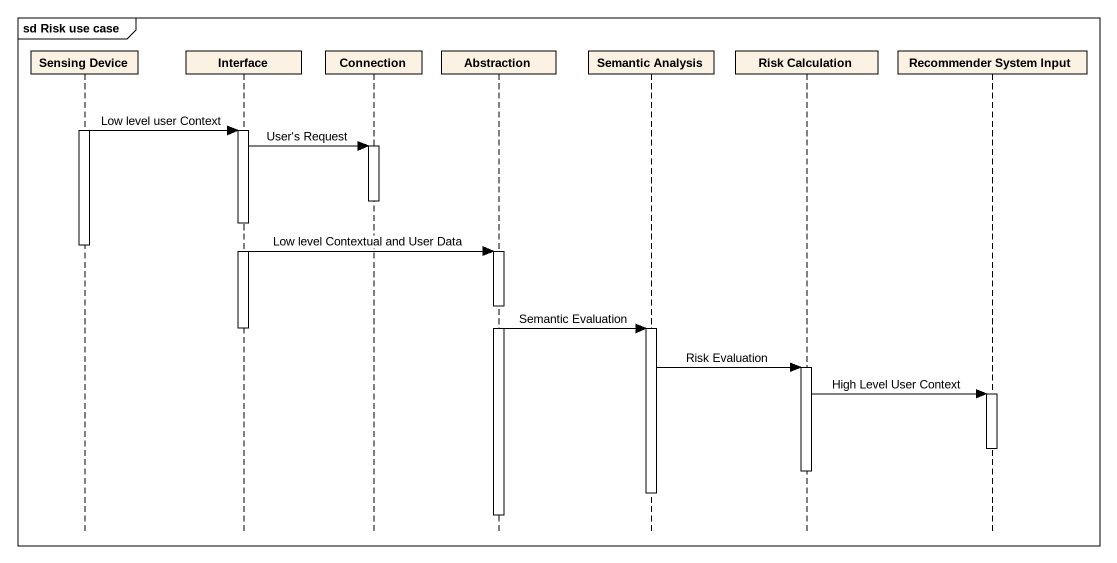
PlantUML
@startuml
mainframe sd Risk use case
hide footbox
participant "Sensing Device" as Sensing_Device
participant "Interface" as Interface_
participant Connection
participant Abstraction
participant "Semantic Analysis" as Semantic_Analysis
participant "Risk Calculation" as Risk_Calculation
participant "Recommender System Input" as Recommender_System_Input

activate Sensing_Device
Sensing_Device -> Interface_ : Low level user Context
activate Interface_
Interface_ -> Connection : User's Request
activate Connection
deactivate Connection
deactivate Sensing_Device
Interface_ -> Abstraction : Low level Contextual and User Data
activate Abstraction
Abstraction -> Semantic_Analysis : Semantic Evaluation
deactivate Interface_
activate Semantic_Analysis
Semantic_Analysis -> Risk_Calculation : Risk Evaluation
activate Risk_Calculation
Risk_Calculation -> Recommender_System_Input : High Level User Context
activate Recommender_System_Input
deactivate Recommender_System_Input
deactivate Risk_Calculation
deactivate Semantic_Analysis
deactivate Abstraction
@enduml
